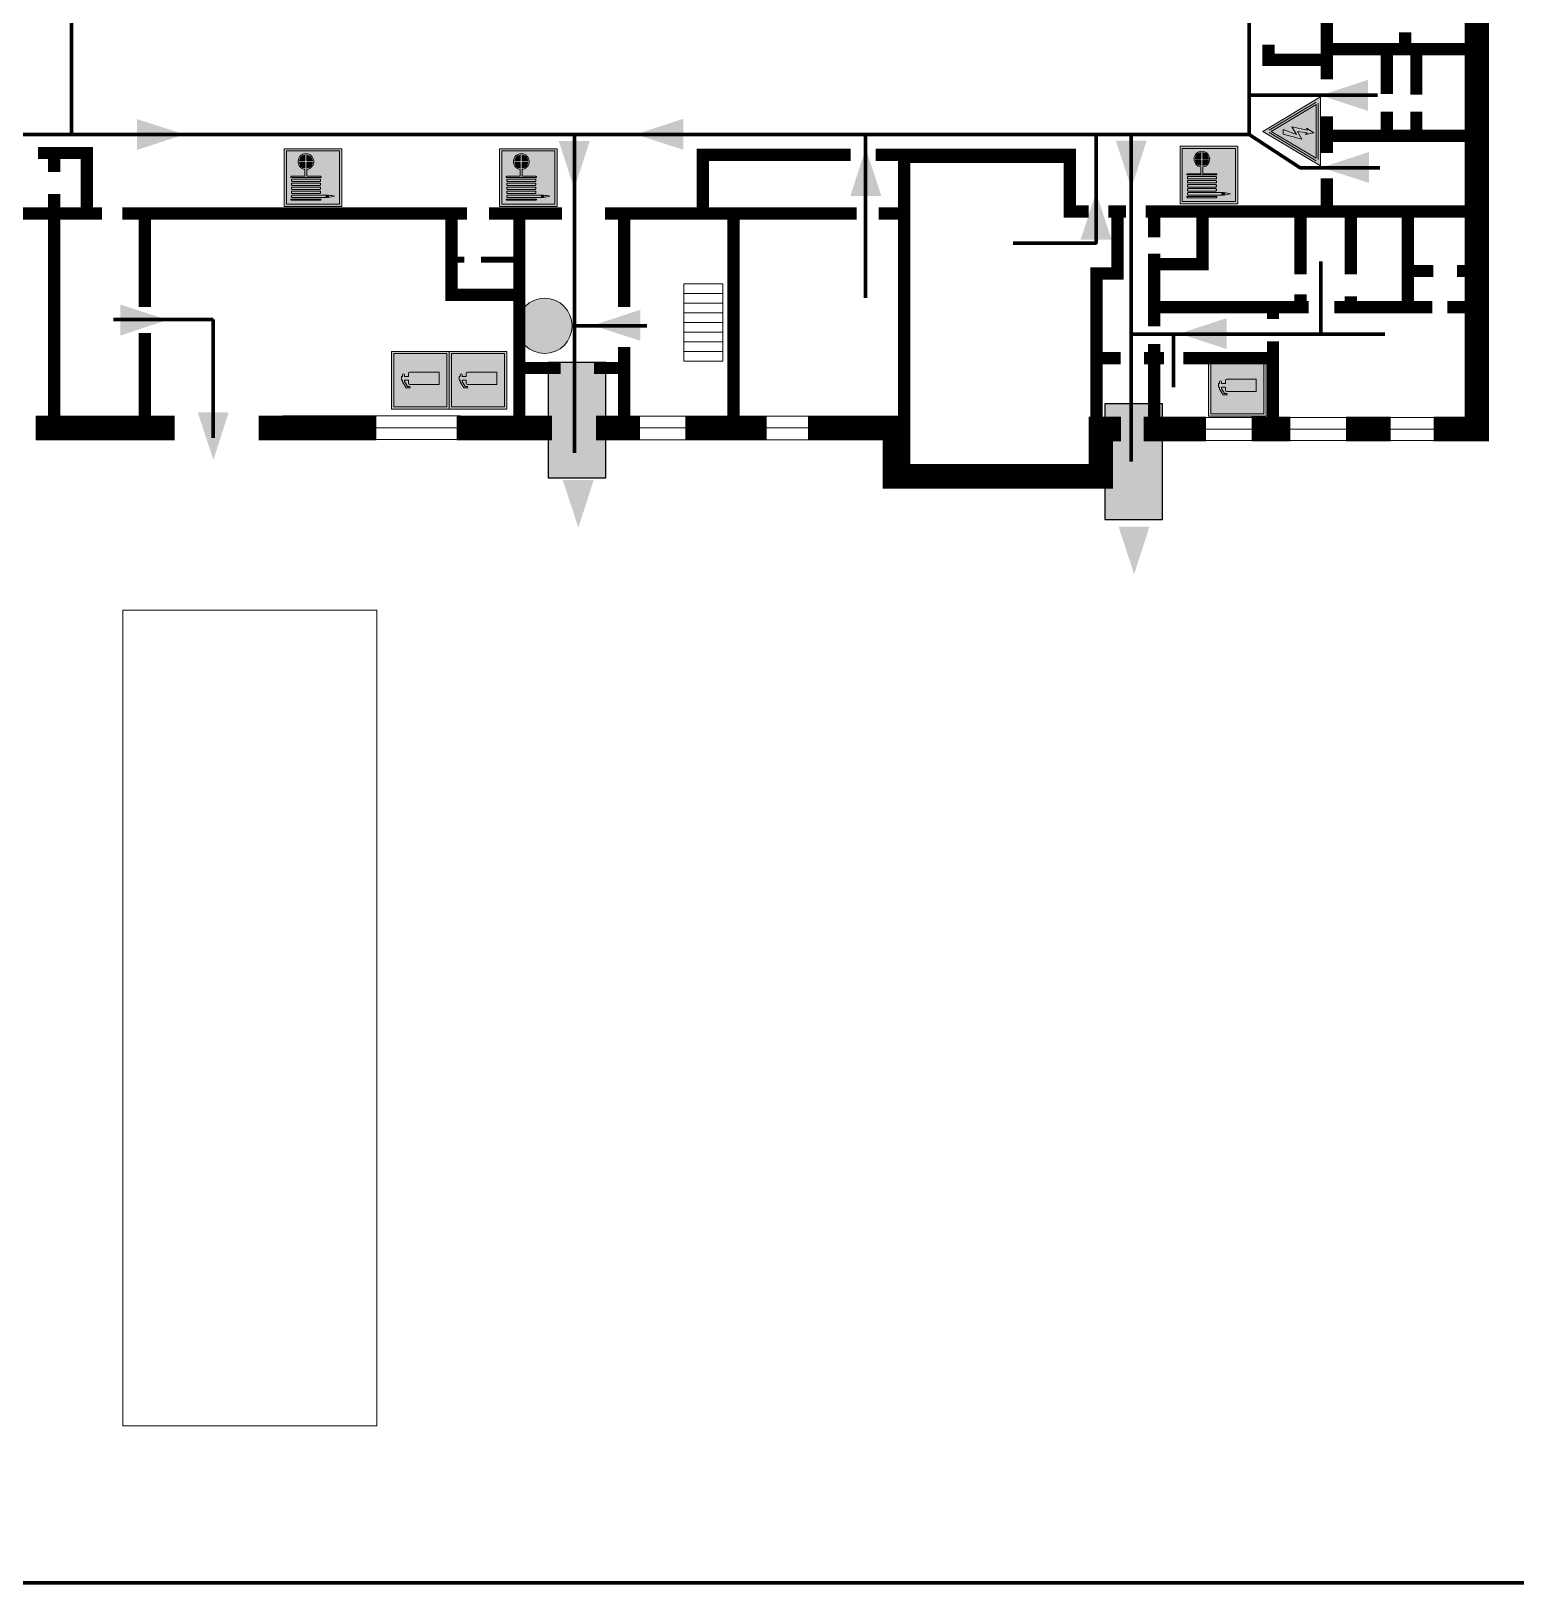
# Model space of a CAD drawing. Header units: millimetres. Extents: x 13114 to 67229, y 22859 to 38520.
# Drawn here: x 27789.6 to 27995.5, y 24276.1 to 24491.3 of the extents above; entities that cross this region are included whole.
import ezdxf

# ---------------------------------------------------------------- set-up
doc = ezdxf.new("R2010")
doc.units = ezdxf.units.MM
doc.layers.add('План_Штампы', color=7, linetype='Continuous')
picture_1 = doc.add_image_def('image1.jpg', size_in_pixel=(337, 105))

# ---------------------------------------------------------------- blocks, each defined once
blk = doc.blocks.new('A$C7B8C2D5B')
at = {"lineweight": 0}
h = blk.add_hatch(color=5, dxfattribs=at)
h.dxf.hatch_style = 1
h.paths.add_polyline_path([(1.397, -3.024, 1), (-2.112, -3.024, 1)])
at = {"color": 5, "lineweight": 0}
blk.add_circle((-0.358, -3.024), 1.755, dxfattribs=at)
blk = doc.blocks.new('A$C3E6D3DDE')
at = {"lineweight": 5}
h = blk.add_hatch(color=40, dxfattribs=at)
h.paths.add_polyline_path([(24.1, 1.45), (16.46, -11.35), (31.74, -11.35)])
h.paths.add_polyline_path([(24.09, -0.46), (30.03, -10.41), (18.14, -10.41)], flags=16)
h.paths.add_polyline_path([(24.54, -3.08), (23.41, -6.02), (25.13, -5.01), (24.33, -8.5), (24.82, -8.27), (23.79, -9.86), (23.4, -8.04), (23.8, -8.43), (24.04, -6.29), (22.39, -7.25), (23.44, -3.08)], flags=0)
h = blk.add_hatch(color=256, dxfattribs=at)
h.paths.add_polyline_path([(24.37, 0.03, 0.567511), (23.82, 0.03), (17.59, -10.4, 0.582454), (17.86, -10.88), (30.32, -10.88, 0.582149), (30.6, -10.4)])
h.paths.add_polyline_path([(24.09, -0.46), (18.14, -10.41), (30.03, -10.41)], flags=16)
h.paths.add_polyline_path([(24.54, -3.08), (23.41, -6.02), (25.13, -5.01), (24.33, -8.5), (24.82, -8.27), (23.79, -9.86), (23.4, -8.04), (23.8, -8.43), (24.04, -6.29), (22.39, -7.25), (23.44, -3.08)], flags=0)
h = blk.add_hatch(color=40, dxfattribs=at)
h.paths.add_polyline_path([(24.09, -0.46), (18.14, -10.41), (30.03, -10.41)])
h.paths.add_polyline_path([(24.82, -8.27), (23.79, -9.86), (23.4, -8.04), (23.8, -8.43), (24.04, -6.29), (22.39, -7.25), (23.44, -3.08), (24.54, -3.08), (23.41, -6.02), (25.13, -5.01), (24.33, -8.5)], flags=16)
at = {"color": 40, "lineweight": 5}
for p, q in [((16.46, -11.35), (24.1, 1.45)), ((24.1, 1.45), (31.74, -11.35))]:
    blk.add_line(p, q, dxfattribs=at)
at = {"lineweight": 5}
for p, q in [((17.59, -10.4), (23.82, 0.03)), ((24.37, 0.03), (30.6, -10.4)), ((18.14, -10.41), (24.09, -0.46)), ((23.44, -3.08), (22.39, -7.25)), ((23.41, -6.02), (24.54, -3.08)), ((24.54, -3.08), (23.44, -3.08)), ((24.09, -0.46), (30.03, -10.41)), ((22.39, -7.25), (24.04, -6.29)), ((25.13, -5.01), (23.41, -6.02)), ((24.04, -6.29), (23.8, -8.43)), ((24.33, -8.5), (25.13, -5.01)), ((23.8, -8.43), (23.4, -8.04)), ((23.4, -8.04), (23.79, -9.86)), ((23.79, -9.86), (24.82, -8.27)), ((24.82, -8.27), (24.33, -8.5)), ((17.86, -10.88), (30.32, -10.88)), ((18.14, -10.41), (30.03, -10.41))]:
    blk.add_line(p, q, dxfattribs=at)
at = {"color": 50, "lineweight": 5}
blk.add_line((31.74, -11.35), (16.46, -11.35), dxfattribs=at)
blk = doc.blocks.new('A$C37112FD5')
at = {"true_color": 0xf5f5ff}
h = blk.add_hatch(color=7, dxfattribs=at)
h.dxf.hatch_style = 1
h.paths.add_polyline_path([(12.8, -7.4), (0, -7.4), (0, -20.2), (12.8, -20.2)])
h.paths.add_polyline_path([(12.29, -7.91), (12.29, -19.69), (0.51, -19.69), (0.51, -7.91)], flags=16)
h.paths.add_polyline_path([(4.98, -9.04, -0.42597), (5.17, -9.22), (5.17, -12.25), (5.17, -15.29, -0.432244), (4.98, -15.47), (4.83, -15.47, -0.42597), (4.64, -15.29), (4.64, -12.25), (4.64, -9.22, -0.432244), (4.83, -9.04)], flags=0)
h.paths.add_polyline_path([(4.28, -9.22), (4.28, -12.25), (4.28, -15.29, -0.432244), (4.09, -15.47), (3.94, -15.47, -0.42597), (3.75, -15.29), (3.75, -12.25), (3.75, -9.22, -0.432244), (3.94, -9.04), (4.09, -9.04, -0.42597)], flags=0)
h.paths.add_polyline_path([(5.72, -9.04), (5.87, -9.04, -0.42597), (6.06, -9.22), (6.06, -12.25), (6.06, -15.29, -0.432244), (5.87, -15.47), (5.72, -15.47, -0.42597), (5.53, -15.29), (5.53, -12.25), (5.53, -9.22, -0.432244)], flags=0)
h.paths.add_polyline_path([(6.42, -8.9), (6.5, -8.9, -0.42597), (6.69, -9.08), (6.69, -12.03), (8.21, -12.03, -15.824349), (8.21, -12.47), (6.69, -12.47), (6.69, -15.42, -0.432244), (6.5, -15.6), (6.42, -15.6)], flags=0)
h.paths.add_polyline_path([(3.39, -9.22), (3.39, -12.25), (3.39, -15.29, -0.432244), (3.2, -15.47), (3.05, -15.47, -0.42597), (2.85, -15.29), (2.85, -12.25), (2.85, -9.22, -0.432244), (3.05, -9.04), (3.2, -9.04, -0.42597)], flags=0)
h.paths.add_polyline_path([(2.5, -9.22), (2.5, -16.71), (1.96, -16.71), (1.96, -9.22, -0.432244), (2.15, -9.04), (2.31, -9.04, -0.42597)], flags=0)
h.paths.add_polyline_path([(1.61, -8.9), (1.61, -15.6), (1.57, -15.6, -0.42597), (1.37, -15.42), (1.37, -12.03), (1.37, -9.09, -0.432244), (1.57, -8.9)], flags=0)
h.paths.add_polyline_path([(9.76, -10.81), (9.76, -12.03), (8.49, -12.03, -0.336371)], flags=0)
h.paths.add_polyline_path([(8.49, -12.47), (9.76, -12.47), (9.76, -13.7, -0.336371)], flags=0)
h.paths.add_polyline_path([(10.11, -10.81, -0.336371), (11.38, -12.03), (10.11, -12.03)], flags=0)
h.paths.add_polyline_path([(10.11, -12.47), (11.38, -12.47, -0.336371), (10.11, -13.7)], flags=0)
h.paths.add_polyline_path([(2.5, -16.84), (2.5, -17.05), (1.97, -17.05), (1.97, -16.84)], flags=0)
h.paths.add_polyline_path([(2.5, -17.24, -0.033778), (2.24, -18.6, -0.033778), (1.97, -17.24)], flags=0)
h = blk.add_hatch(color=242)
h.dxf.hatch_style = 1
h.paths.add_polyline_path([(12.29, -7.91), (0.51, -7.91), (0.51, -19.69), (12.29, -19.69)])
h.paths.add_polyline_path([(6.42, -15.6), (6.42, -8.9), (6.5, -8.9, -0.42597), (6.69, -9.08), (6.69, -12.03), (8.21, -12.03, -15.824349), (8.21, -12.47), (6.69, -12.47), (6.69, -15.42, -0.432244), (6.5, -15.6)], flags=16)
h.paths.add_polyline_path([(5.87, -15.47), (5.72, -15.47, -0.42597), (5.53, -15.29), (5.53, -12.25), (5.53, -9.22, -0.432244), (5.72, -9.04), (5.87, -9.04, -0.42597), (6.06, -9.22), (6.06, -12.25), (6.06, -15.29, -0.432244)], flags=16)
h.paths.add_polyline_path([(4.98, -15.47), (4.83, -15.47, -0.42597), (4.64, -15.29), (4.64, -12.25), (4.64, -9.22, -0.432244), (4.83, -9.04), (4.98, -9.04, -0.42597), (5.17, -9.22), (5.17, -12.25), (5.17, -15.29, -0.432244)], flags=16)
h.paths.add_polyline_path([(4.09, -15.47), (3.94, -15.47, -0.42597), (3.75, -15.29), (3.75, -12.25), (3.75, -9.22, -0.432244), (3.94, -9.04), (4.09, -9.04, -0.42597), (4.28, -9.22), (4.28, -12.25), (4.28, -15.29, -0.432244)], flags=16)
h.paths.add_polyline_path([(3.2, -15.47), (3.05, -15.47, -0.42597), (2.85, -15.29), (2.85, -12.25), (2.85, -9.22, -0.432244), (3.05, -9.04), (3.2, -9.04, -0.42597), (3.39, -9.22), (3.39, -12.25), (3.39, -15.29, -0.432244)], flags=16)
h.paths.add_polyline_path([(2.5, -17.05), (1.97, -17.05), (1.97, -16.84), (2.5, -16.84)], flags=16)
h.paths.add_polyline_path([(2.5, -17.24, -0.033778), (2.24, -18.6, -0.033778), (1.97, -17.24)], flags=16)
h.paths.add_polyline_path([(2.5, -16.71), (1.96, -16.71), (1.96, -9.22, -0.432244), (2.15, -9.04), (2.31, -9.04, -0.42597), (2.5, -9.22)], flags=16)
h.paths.add_polyline_path([(1.61, -15.6), (1.57, -15.6, -0.42597), (1.37, -15.42), (1.37, -12.03), (1.37, -9.09, -0.432244), (1.57, -8.9), (1.61, -8.9)], flags=16)
h.paths.add_polyline_path([(8.49, -12.47), (9.76, -12.47), (9.76, -13.7, -0.336371)], flags=0)
h.paths.add_polyline_path([(10.11, -13.7), (10.11, -12.47), (11.38, -12.47, -0.336371)], flags=0)
h.paths.add_polyline_path([(8.49, -12.03, -0.336371), (9.76, -10.81), (9.76, -12.03)], flags=0)
h.paths.add_polyline_path([(10.11, -12.03), (10.11, -10.81, -0.336371), (11.38, -12.03)], flags=0)
h = blk.add_hatch(color=7, dxfattribs=at)
h.dxf.hatch_style = 1
h.paths.add_polyline_path([(1.61, -8.9), (1.57, -8.9, 0.432244), (1.37, -9.09), (1.37, -12.03), (1.37, -15.42, 0.42597), (1.57, -15.6), (1.61, -15.6)])
h.paths.add_polyline_path([(2.5, -9.22, 0.42597), (2.31, -9.04), (2.15, -9.04, 0.432244), (1.96, -9.22), (1.96, -16.71), (2.5, -16.71)])
h.paths.add_polyline_path([(2.5, -16.84), (1.97, -16.84), (1.97, -17.05), (2.5, -17.05)])
h.paths.add_polyline_path([(2.5, -17.24), (1.97, -17.24, 0.033778), (2.24, -18.6, 0.033778)])
h.paths.add_polyline_path([(3.39, -12.25), (3.39, -9.22, 0.42597), (3.2, -9.04), (3.05, -9.04, 0.432244), (2.85, -9.22), (2.85, -12.25), (2.85, -15.29, 0.42597), (3.05, -15.47), (3.2, -15.47, 0.432244), (3.39, -15.29)])
h.paths.add_polyline_path([(4.28, -12.25), (4.28, -9.22, 0.42597), (4.09, -9.04), (3.94, -9.04, 0.432244), (3.75, -9.22), (3.75, -12.25), (3.75, -15.29, 0.42597), (3.94, -15.47), (4.09, -15.47, 0.432244), (4.28, -15.29)])
h.paths.add_polyline_path([(5.17, -12.25), (5.17, -9.22, 0.42597), (4.98, -9.04), (4.83, -9.04, 0.432244), (4.64, -9.22), (4.64, -12.25), (4.64, -15.29, 0.42597), (4.83, -15.47), (4.98, -15.47, 0.432244), (5.17, -15.29)])
h.paths.add_polyline_path([(6.06, -12.25), (6.06, -9.22, 0.42597), (5.87, -9.04), (5.72, -9.04, 0.432244), (5.53, -9.22), (5.53, -12.25), (5.53, -15.29, 0.42597), (5.72, -15.47), (5.87, -15.47, 0.432244), (6.06, -15.29)])
h.paths.add_polyline_path([(6.69, -12.47), (8.21, -12.47, 15.824349), (8.21, -12.03), (6.69, -12.03), (6.69, -9.08, 0.42597), (6.5, -8.9), (6.42, -8.9), (6.42, -15.6), (6.5, -15.6, 0.432244), (6.69, -15.42)])
h.paths.add_polyline_path([(8.49, -12.47), (9.76, -12.47), (9.76, -13.7, -0.336371)], flags=16)
h.paths.add_polyline_path([(8.49, -12.03, -0.336371), (9.76, -10.81), (9.76, -12.03)], flags=16)
h.paths.add_polyline_path([(10.11, -12.47), (11.38, -12.47, -0.336371), (10.11, -13.7)], flags=16)
h.paths.add_polyline_path([(10.11, -12.03), (10.11, -10.81, -0.336371), (11.38, -12.03)], flags=16)
h = blk.add_hatch(color=242)
h.dxf.hatch_style = 1
h.paths.add_polyline_path([(9.76, -10.81, 0.336371), (8.49, -12.03), (9.76, -12.03)])
h.paths.add_polyline_path([(10.11, -10.81), (10.11, -12.03), (11.38, -12.03, 0.336371)])
h.paths.add_polyline_path([(11.38, -12.47), (10.11, -12.47), (10.11, -13.7, 0.336371)])
h.paths.add_polyline_path([(9.76, -12.47), (8.49, -12.47, 0.336371), (9.76, -13.7)])
at = {"color": 242, "lineweight": 5}
for p, q in [((0, -20.2), (0, -7.4)), ((0, -7.4), (12.8, -7.4)), ((1.37, -12.03), (1.37, -9.08)), ((1.57, -8.9), (1.61, -8.9)), ((1.61, -8.9), (1.61, -15.6)), ((1.96, -16.71), (1.96, -9.22)), ((2.15, -9.04), (2.31, -9.04)), ((2.5, -16.71), (2.5, -9.22)), ((2.85, -12.25), (2.85, -9.22)), ((3.05, -9.04), (3.2, -9.04)), ((3.39, -12.25), (3.39, -9.22)), ((3.75, -12.25), (3.75, -9.22)), ((3.94, -9.04), (4.09, -9.04)), ((4.28, -12.25), (4.28, -9.22)), ((4.64, -12.25), (4.64, -9.22)), ((4.83, -9.04), (4.98, -9.04)), ((5.17, -12.25), (5.17, -9.22)), ((5.53, -12.25), (5.53, -9.22)), ((5.72, -9.04), (5.87, -9.04)), ((6.06, -12.25), (6.06, -9.22)), ((6.42, -8.9), (6.42, -15.6)), ((6.5, -8.9), (6.42, -8.9)), ((6.69, -12.03), (6.69, -9.08)), ((12.8, -20.2), (12.8, -7.4)), ((1.37, -12.03), (1.37, -15.42)), ((2.85, -12.25), (2.85, -15.29)), ((3.39, -12.25), (3.39, -15.29)), ((3.75, -12.25), (3.75, -15.29)), ((4.28, -12.25), (4.28, -15.29)), ((4.64, -12.25), (4.64, -15.29)), ((5.17, -12.25), (5.17, -15.29)), ((5.53, -12.25), (5.53, -15.29)), ((6.06, -12.25), (6.06, -15.29)), ((8.21, -12.03), (6.69, -12.03)), ((8.21, -12.47), (6.69, -12.47)), ((6.69, -12.47), (6.69, -15.42)), ((9.76, -12.03), (8.49, -12.03)), ((9.76, -12.47), (8.49, -12.47)), ((9.76, -10.81), (9.76, -12.03)), ((9.76, -12.47), (9.76, -13.7)), ((10.11, -10.81), (10.11, -12.03)), ((11.38, -12.03), (10.11, -12.03)), ((11.38, -12.47), (10.11, -12.47)), ((10.11, -12.47), (10.11, -13.7)), ((1.57, -15.6), (1.61, -15.6)), ((1.96, -16.71), (2.5, -16.71)), ((1.97, -16.84), (2.5, -16.84)), ((1.97, -17.05), (1.97, -16.84)), ((2.5, -17.05), (1.97, -17.05)), ((2.5, -16.84), (2.5, -17.05)), ((3.05, -15.47), (3.2, -15.47)), ((3.94, -15.47), (4.09, -15.47)), ((4.83, -15.47), (4.98, -15.47)), ((5.72, -15.47), (5.87, -15.47)), ((6.42, -15.6), (6.5, -15.6)), ((0, -20.2), (12.8, -20.2)), ((1.97, -17.24), (2.5, -17.24))]:
    blk.add_line(p, q, dxfattribs=at)
blk.add_lwpolyline([(0.51, -7.91), (12.29, -7.91), (12.29, -19.69), (0.51, -19.69)], close=True, dxfattribs=at)
for centre, radius, start, end in [((1.56, -9.09), 0.182, 87.1027, 180.6071), ((2.15, -9.22), 0.182, 87.1027, 180.6071), ((2.32, -9.22), 0.182, 359.3929, 92.8973), ((3.04, -9.22), 0.182, 87.1027, 180.6071), ((3.21, -9.22), 0.182, 359.3929, 92.8973), ((3.93, -9.22), 0.182, 87.1027, 180.6071), ((4.1, -9.22), 0.182, 359.3929, 92.8973), ((4.82, -9.22), 0.182, 87.1027, 180.6071), ((4.99, -9.22), 0.182, 359.3929, 92.8973), ((5.71, -9.22), 0.182, 87.1027, 180.6071), ((5.88, -9.22), 0.182, 359.3929, 92.8973), ((6.51, -9.09), 0.182, 359.3929, 92.8973), ((9.93, -12.25), 1.74, 187.2319, 172.7681), ((9.93, -12.25), 1.46, 96.9927, 171.3585), ((9.93, -12.25), 1.46, 188.6415, 263.0073), ((9.93, -12.25), 1.46, 8.6415, 83.0073), ((9.93, -12.25), 1.46, 276.9927, 351.3585), ((1.56, -15.42), 0.182, 179.3929, 272.8973), ((3.04, -15.29), 0.182, 179.3929, 272.8973), ((3.21, -15.29), 0.182, 267.1027, 0.6071), ((3.93, -15.29), 0.182, 179.3929, 272.8973), ((4.1, -15.29), 0.182, 267.1027, 0.6071), ((4.82, -15.29), 0.182, 179.3929, 272.8973), ((4.99, -15.29), 0.182, 267.1027, 0.6071), ((5.71, -15.29), 0.182, 179.3929, 272.8973), ((5.88, -15.29), 0.182, 267.1027, 0.6071), ((6.51, -15.42), 0.182, 267.1027, 0.6071), ((12.17, -15.98), 10.27, 187.041, 194.7793), ((-7.7, -15.98), 10.27, 345.2207, 352.959)]:
    blk.add_arc(centre, radius, start, end, dxfattribs=at)
blk = doc.blocks.new('A$C3AD82952')
at = {"true_color": 0xf5f5ff}
h = blk.add_hatch(color=7, dxfattribs=at)
h.dxf.hatch_style = 1
h.paths.add_polyline_path([(8.21, 8.73, 0.414214), (7.89, 9.05), (7.22, 9.05), (7.22, 9.92), (7.59, 9.92, 1), (7.57, 10.36), (7.22, 10.36), (7.22, 10.6), (6.43, 10.6), (6.43, 10.36), (6.01, 10.36), (4.74, 9.59), (4.74, 8.69), (4.98, 8.73), (4.98, 9.26), (6.12, 9.91), (6.43, 9.91), (6.43, 9.05), (5.76, 9.05, 0.414214), (5.44, 8.73), (5.44, 2.2), (8.21, 2.2)], flags=0)
h.paths.add_polyline_path([(12.8, 12.8), (0, 12.8), (0, 0), (12.8, 0)])
h.paths.add_polyline_path([(0.51, 12.29), (12.29, 12.29), (12.29, 0.51), (0.51, 0.51)], flags=16)
h.paths.add_polyline_path([(4.74, 9.59), (6.01, 10.36), (6.43, 10.36), (6.43, 10.6), (7.22, 10.6), (7.22, 10.36), (7.59, 10.36, -0.94586), (7.59, 9.92), (7.22, 9.92), (7.22, 9.05), (7.89, 9.05, -0.414214), (8.21, 8.73), (8.21, 2.2), (5.44, 2.2), (5.44, 8.73, -0.414214), (5.76, 9.05), (6.43, 9.05), (6.43, 9.91), (6.12, 9.91), (4.98, 9.26), (4.98, 8.73), (4.74, 8.69)], flags=0)
h = blk.add_hatch(color=242)
h.dxf.hatch_style = 1
h.paths.add_polyline_path([(12.29, 12.29), (0.51, 12.29), (0.51, 0.51), (12.29, 0.51)])
h.paths.add_polyline_path([(4.74, 8.69), (4.74, 9.59), (6.01, 10.36), (6.43, 10.36), (6.43, 10.6), (7.22, 10.6), (7.22, 10.36), (7.59, 10.36, -0.94586), (7.59, 9.92), (7.22, 9.92), (7.22, 9.05), (7.89, 9.05, -0.414214), (8.21, 8.73), (8.21, 2.2), (5.44, 2.2), (5.44, 8.73, -0.414214), (5.76, 9.05), (6.43, 9.05), (6.43, 9.91), (6.12, 9.91), (4.98, 9.26), (4.98, 8.73)], flags=16)
h = blk.add_hatch(color=7, dxfattribs=at)
h.dxf.hatch_style = 1
h.paths.add_polyline_path([(8.21, 8.73, 0.414214), (7.89, 9.05), (7.22, 9.05), (7.22, 9.92), (7.59, 9.92, 1), (7.57, 10.36), (7.22, 10.36), (7.22, 10.6), (6.43, 10.6), (6.43, 10.36), (6.01, 10.36), (4.74, 9.59), (4.74, 8.69), (4.98, 8.73), (4.98, 9.26), (6.12, 9.91), (6.43, 9.91), (6.43, 9.05), (5.76, 9.05, 0.414214), (5.44, 8.73), (5.44, 2.2), (8.21, 2.2)])
at = {"color": 242, "lineweight": 5}
for p, q in [((0, 0), (0, 12.8)), ((0, 12.8), (12.8, 12.8)), ((6.01, 10.36), (4.74, 9.59)), ((6.01, 10.36), (6.43, 10.36)), ((7.22, 10.6), (6.43, 10.6)), ((6.43, 10.6), (6.43, 10.36)), ((7.22, 10.36), (7.22, 10.6)), ((7.59, 10.36), (7.22, 10.36)), ((12.8, 0), (12.8, 12.8)), ((4.74, 9.59), (4.74, 8.69)), ((4.74, 8.69), (4.98, 8.73)), ((4.98, 9.26), (6.12, 9.91)), ((4.98, 8.73), (4.98, 9.26)), ((5.44, 2.2), (5.44, 8.73)), ((5.76, 9.05), (6.43, 9.05)), ((6.12, 9.91), (6.43, 9.91)), ((6.43, 9.91), (6.43, 9.05)), ((7.22, 9.05), (7.22, 9.92)), ((7.59, 9.92), (7.22, 9.92)), ((7.89, 9.05), (7.22, 9.05)), ((8.21, 2.2), (8.21, 8.73)), ((0, 0), (12.8, 0)), ((5.44, 2.2), (8.21, 2.2))]:
    blk.add_line(p, q, dxfattribs=at)
blk.add_lwpolyline([(0.51, 12.29), (12.29, 12.29), (12.29, 0.51), (0.51, 0.51)], close=True, dxfattribs=at)
for centre, radius, start, end in [((7.58, 10.14), 0.223, 273.1875, 86.8125), ((5.76, 8.73), 0.32, 90, 180), ((7.89, 8.73), 0.32, 0, 90)]:
    blk.add_arc(centre, radius, start, end, dxfattribs=at)
blk = doc.blocks.new('A$C7B4425F7')
at = {"true_color": 0xffffff}
blk.add_hatch(color=7, dxfattribs=at).paths.add_polyline_path([(0, 0), (-16, 0), (-16, -8), (0, -8)])
h = blk.add_hatch(color=126)
h.paths.add_polyline_path([(-0.2, -0.2), (-15.8, -0.2), (-15.8, -7.8), (-0.2, -7.8)])
h.paths.add_polyline_path([(-11.76, -2.03), (-11.76, -3.66), (-11.17, -3.66, -0.568275), (-11.17, -6.18), (-12.58, -6.18), (-12.58, -2.03)], flags=16)
h.paths.add_polyline_path([(-13.33, -4.12, -0.495768), (-13.59, -6.18), (-15.03, -6.18), (-15.03, -2.03), (-13.59, -2.03, -0.487973)], flags=16)
h.paths.add_polyline_path([(-10.25, -2.03), (-9.48, -2.03), (-9.48, -6.18), (-10.25, -6.18)], flags=16)
h.paths.add_polyline_path([(-13.84, -3.69), (-14.24, -3.69), (-14.24, -3.03), (-13.9, -3.03, -0.692621)], flags=0)
h.paths.add_polyline_path([(-9.15, -2.03), (-8.4, -2.03), (-8.04, -3.07), (-7.68, -2.03), (-6.93, -2.03), (-7.64, -4.1), (-6.93, -6.18), (-7.68, -6.18), (-8.04, -5.14), (-8.4, -6.18), (-9.15, -6.18), (-8.44, -4.1)], flags=16)
h.paths.add_polyline_path([(-11.76, -4.46), (-11.42, -4.46, -0.692621), (-11.36, -5.12), (-11.76, -5.12)], flags=0)
h.paths.add_polyline_path([(-13.9, -5.2), (-14.24, -5.2), (-14.24, -4.55), (-13.84, -4.55, -0.708038)], flags=0)
edge = h.paths.add_edge_path(flags=16)
edge.add_ellipse((-5.51, -4.08), major_axis=(0, 2.05), ratio=0.586184, start_angle=0, end_angle=360)
edge = h.paths.add_edge_path(flags=0)
edge.add_ellipse((-5.51, -4.08), major_axis=(0, 1.14), ratio=0.454828, start_angle=0, end_angle=360)
h.paths.add_polyline_path([(-4.13, -4.96, 0.377264), (-3.48, -4.52, 0.0555), (-3.16, -2.03), (-1.66, -2.03), (-1.66, -4.96), (-0.96, -4.96), (-0.96, -7.01), (-1.75, -7.01), (-1.75, -6.18), (-3.3, -6.18), (-3.3, -7.02), (-4.13, -7.02)], flags=16)
h.paths.add_polyline_path([(-2.73, -2.91), (-2.28, -2.91), (-2.28, -4.96), (-3.05, -4.96, 0.079136)], flags=0)
at = {"color": 126}
blk.add_lwpolyline([(-16, -8), (0, -8), (0, 0), (-16, 0)], close=True, dxfattribs=at)

msp = doc.modelspace()

# ---------------------------------------------------------------- linework, layer by layer
at = {"color": 6, "lineweight": 100}
msp.add_lwpolyline([(27562.5, 24276.11), (28162.5, 24276.11), (28162.5, 24671.11), (27562.5, 24671.11)], close=True, dxfattribs=at)
at = {"color": 126, "lineweight": 100, "true_color": 0x008754}
for points in [[(27967.62, 24573.09), (27958.53, 24565.54), (27958.53, 24476.92), (27642.21, 24476.92)], [(27795.18, 24476.92), (27795.18, 24522.97), (27928.01, 24522.97)], [(27976.32, 24482.37), (27958.53, 24482.37)], [(27864.95, 24432.81), (27864.95, 24476.92)], [(27905.33, 24476.92), (27905.33, 24454.27)], [(27937.29, 24476.92), (27937.29, 24461.87), (27925.81, 24461.87)], [(27942.17, 24449.26), (27942.17, 24476.92)], [(27958.53, 24476.92), (27965.59, 24472.33), (27976.63, 24472.33)], [(27968.46, 24449.26), (27968.46, 24459.33)], [(27814.85, 24451.28), (27801.04, 24451.28)], [(27814.85, 24434.9), (27814.85, 24451.28)], [(27874.99, 24450.42), (27864.95, 24450.42)], [(27977.32, 24449.26), (27942.17, 24449.26), (27942.17, 24431.62)], [(27948.03, 24449.26), (27948.03, 24441.89)]]:
    msp.add_lwpolyline(points, dxfattribs=at)
at = {"lineweight": 0}
for points, const_width in [([(27990.1, 24568.65), (27990.1, 24436.09), (27984.11, 24436.09)], 3.4), ([(27969.3, 24484.58), (27969.3, 24495.19), (27961.21, 24495.19), (27961.21, 24493.64)], 1.7), ([(27980.16, 24488.75), (27980.16, 24491.11)], 1.7), ([(27969.3, 24487.28), (27961.21, 24487.28), (27961.21, 24489.4)], 1.7), ([(27977.63, 24488.75), (27969.3, 24488.75)], 1.7), ([(27981.71, 24482.46), (27981.71, 24488.75), (27990.37, 24488.75), (27977.63, 24488.75), (27977.63, 24482.54)], 1.7), ([(27969.3, 24476.75), (27989.23, 24476.75), (27981.71, 24476.75), (27981.71, 24480.09)], 1.7), ([(27969.3, 24474.38), (27969.3, 24479.44)], 1.7), ([(27977.63, 24480.09), (27977.63, 24476.75)], 1.7), ([(27792.78, 24471.72), (27792.78, 24474.37), (27790.55, 24474.37)], 1.7), ([(27797.31, 24466.4), (27797.31, 24474.37), (27790.55, 24474.37)], 1.7), ([(27903.25, 24474.13), (27882.76, 24474.13), (27882.76, 24465.92)], 1.7), ([(27934.49, 24474.13), (27906.72, 24474.13)], 1.7), ([(27936.28, 24466.26), (27933.64, 24466.26), (27933.64, 24473.85), (27910.66, 24473.85), (27910.66, 24430.29)], 1.7), ([(27969.3, 24466.26), (27969.3, 24470.87)], 1.7), ([(27792.78, 24465.99), (27792.78, 24468.7)], 1.7), ([(27799.41, 24465.99), (27786.22, 24465.99)], 1.7), ([(27792.78, 24436.91), (27792.78, 24465.99)], 1.7), ([(27850.05, 24465.99), (27802.26, 24465.99)], 1.7), ([(27805.37, 24465.99), (27805.37, 24453.03)], 1.7), ([(27857.3, 24454.71), (27847.9, 24454.71), (27847.9, 24465.99)], 1.7), ([(27863.24, 24465.99), (27853.08, 24465.99)], 1.7), ([(27863.05, 24444.56), (27857.3, 24444.56), (27857.3, 24436.91), (27857.3, 24465.99)], 1.7), ([(27904.11, 24465.99), (27869.17, 24465.99)], 1.7), ([(27871.85, 24465.99), (27871.85, 24453.04)], 1.7), ([(27887.01, 24436.25), (27887.01, 24465.99)], 1.7), ([(27910.66, 24465.99), (27907.14, 24465.99)], 1.7), ([(27940.7, 24445.91), (27937.36, 24445.91), (27937.36, 24430.35), (27937.36, 24457.68), (27940.25, 24457.68), (27940.25, 24466.26), (27941.43, 24466.26), (27938.98, 24466.26)], 1.7), ([(27945.34, 24462.66), (27945.34, 24466.26), (27944.18, 24466.26), (27989.52, 24466.26)], 1.7), ([(27945.34, 24458.97), (27952.04, 24458.97), (27952.04, 24466.26)], 1.7), ([(27965.64, 24457.55), (27965.64, 24466.26)], 1.7), ([(27972.62, 24466.26), (27972.62, 24457.55)], 1.7), ([(27980.53, 24453), (27980.53, 24466.26)], 1.7), ([(27945.34, 24450.33), (27945.34, 24460.42)], 1.7), ([(27847.9, 24459.58), (27849.68, 24459.58)], 0.85), ([(27851.97, 24459.58), (27857.3, 24459.58)], 0.85), ([(27980.53, 24458.01), (27984.05, 24458.01)], 1.7), ([(27987.37, 24458.01), (27989.39, 24458.01)], 1.7), ([(27966.77, 24453), (27945.34, 24453)], 1.7), ([(27961.83, 24453), (27961.83, 24451.36)], 1.7), ([(27965.64, 24453), (27965.64, 24454.79)], 1.7), ([(27983.91, 24453), (27970.33, 24453)], 1.7), ([(27972.62, 24453), (27972.62, 24454.49)], 1.7), ([(27990.12, 24453), (27986.01, 24453)], 1.7), ([(27805.37, 24449.41), (27805.37, 24436.73)], 1.7), ([(27871.85, 24447.48), (27871.85, 24436.64), (27871.85, 24444.56), (27867.66, 24444.56)], 1.7), ([(27945.34, 24436.82), (27945.34, 24447.9)], 1.7), ([(27961.83, 24448.28), (27961.83, 24436.87)], 1.7), ([(27945.34, 24445.91), (27943.93, 24445.91)], 1.7), ([(27945.34, 24445.91), (27946.72, 24445.91)], 1.7), ([(27961.83, 24445.91), (27949.39, 24445.91)], 1.7), ([(27809.49, 24436.25), (27790.22, 24436.25)], 3.4), ([(27837.47, 24436.25), (27821.13, 24436.25)], 3.4), ([(27861.84, 24436.25), (27848.63, 24436.25)], 3.4), ([(27874.02, 24436.25), (27867.93, 24436.25)], 3.4), ([(27891.59, 24436.25), (27880.34, 24436.25)], 3.4), ([(27940.76, 24436.09), (27937.95, 24436.09), (27937.95, 24429.55), (27909.39, 24429.55), (27909.39, 24436.25), (27897.33, 24436.25)], 3.4), ([(27952.56, 24436.09), (27943.91, 24436.09)], 3.4), ([(27964.25, 24436.09), (27958.87, 24436.09)], 3.4), ([(27978.15, 24436.09), (27971.96, 24436.09)], 3.4)]:
    msp.add_lwpolyline(points, dxfattribs=dict(at, const_width=const_width))
for points in [[(27885.52, 24456.24), (27880.1, 24456.24), (27880.1, 24454.9), (27885.52, 24454.9)], [(27885.52, 24454.9), (27880.1, 24454.9), (27880.1, 24453.56), (27885.52, 24453.56)], [(27885.52, 24453.56), (27880.1, 24453.56), (27880.1, 24452.22), (27885.52, 24452.22)], [(27885.52, 24452.22), (27880.1, 24452.22), (27880.1, 24450.88), (27885.52, 24450.88)], [(27885.52, 24450.88), (27880.1, 24450.88), (27880.1, 24449.54), (27885.52, 24449.54)], [(27885.52, 24449.54), (27880.1, 24449.54), (27880.1, 24448.2), (27885.52, 24448.2)], [(27885.52, 24448.2), (27880.1, 24448.2), (27880.1, 24446.86), (27885.52, 24446.86)], [(27885.52, 24446.86), (27880.1, 24446.86), (27880.1, 24445.52), (27885.52, 24445.52)]]:
    msp.add_lwpolyline(points, close=True, dxfattribs=at)
for points in [[(27849.13, 24437.91), (27824.49, 24437.91)], [(27897.57, 24437.88), (27871.75, 24437.88)], [(27984.28, 24437.7), (27949.68, 24437.7)], [(27848.63, 24436.25), (27823.99, 24436.25)], [(27848.76, 24434.63), (27824.12, 24434.63)], [(27897.33, 24436.25), (27871.52, 24436.25)], [(27897.37, 24434.61), (27871.55, 24434.61)], [(27984.11, 24436.09), (27949.51, 24436.09)], [(27984.24, 24434.5), (27949.64, 24434.5)]]:
    msp.add_lwpolyline(points, dxfattribs=at)
at = {"layer": 'План_Штампы', "color": 126, "true_color": 0x008754}
for points in [[(27975, 24484.51), (27974.99, 24480.22), (27968.42, 24482.35)], [(27804.27, 24474.79), (27804.28, 24479.07), (27810.86, 24476.95)], [(27880.04, 24479.11), (27880.03, 24474.82), (27873.45, 24476.95)], [(27862.77, 24476.02), (27867.06, 24476.01), (27864.93, 24469.43)], [(27940.02, 24476.09), (27944.31, 24476.08), (27942.19, 24469.5)], [(27907.51, 24468.42), (27903.22, 24468.43), (27905.35, 24475)], [(27975.14, 24474.51), (27975.13, 24470.23), (27968.56, 24472.35)], [(27939.44, 24462.33), (27935.15, 24462.34), (27937.28, 24468.92)], [(27801.97, 24449.06), (27801.98, 24453.35), (27808.55, 24451.23)], [(27874.08, 24452.63), (27874.07, 24448.34), (27867.49, 24450.46)], [(27955.42, 24451.48), (27955.41, 24447.19), (27948.83, 24449.32)], [(27812.71, 24438.4), (27816.99, 24438.39), (27814.87, 24431.81)], [(27863.33, 24429.02), (27867.61, 24429.01), (27865.49, 24422.43)], [(27940.41, 24422.57), (27944.7, 24422.56), (27942.57, 24415.98)]]:
    msp.add_solid(points, dxfattribs=at)

# ---------------------------------------------------------------- block references
for name, p, xscale, yscale, zscale, rotation in [('A$C3E6D3DDE', (27961.31, 24462.31), 0.625, 0.625, 0.625, 90), ('A$C37112FD5', (27820.05, 24466.97), 0.6249984004534781, 0.6249984004534781, 0.6249984004534781, 90), ('A$C37112FD5', (27849.92, 24466.97), 0.6249984004534781, 0.6249984004534781, 0.6249984004534781, 90), ('A$C37112FD5', (27944.31, 24467.31), 0.6249984004534781, 0.6249984004534781, 0.6249984004534781, 90), ('A$C7B8C2D5B', (27860.03, 24443.82), 2.177419353276491, 2.177419353276491, 2.177419353276491, 180), ('A$C3AD82952', (27847.58, 24438.87), 0.625, 0.625, 0.625, 90), ('A$C3AD82952', (27855.58, 24438.87), 0.625, 0.625, 0.625, 90), ('A$C3AD82952', (27960.89, 24437.89), 0.625, 0.625, 0.625, 90)]:
    msp.add_blockref(name, p, dxfattribs=dict(xscale=xscale, yscale=yscale, zscale=zscale, rotation=rotation))
at = {"layer": 'План_Штампы', "rotation": 90}
for p in [(27861.32, 24445.34), (27938.5, 24439.57)]:
    msp.add_blockref('A$C7B4425F7', p, dxfattribs=at)

# ---------------------------------------------------------------- pictures from other files: only their frames are drawn
at = {"color": 7, "lineweight": 0, "true_color": 0xf5f5ff}
image = msp.add_image(picture_1, insert=(27837.55, 24297.89), size_in_units=(113.11, 35.24), rotation=90, dxfattribs=at)
image.dxf.flags = 7

doc.saveas('drawing.dxf')
